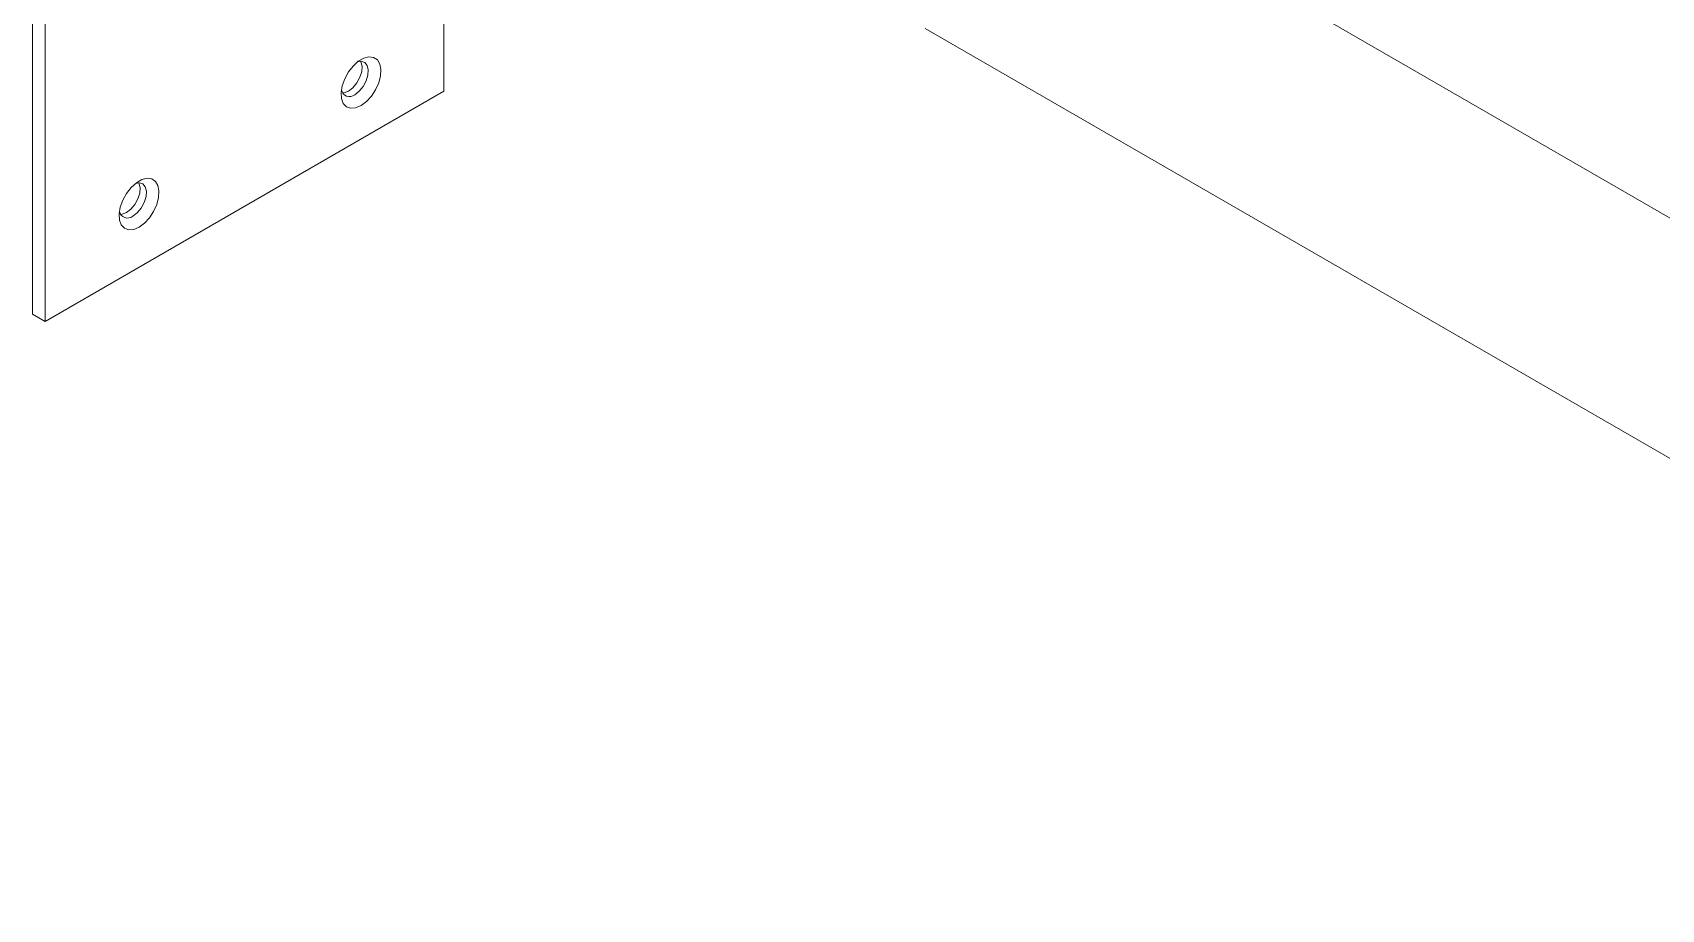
# Model space of a CAD drawing. Extents: x 0 to 2170, y 0 to 1590.
# Drawn here: x 1525.8 to 1798.4, y 775.6 to 922.3 of the extents above; entities that cross this region are included whole.
import ezdxf

# ---------------------------------------------------------------- set-up
doc = ezdxf.new("R2010")
doc.units = 0
doc.header["$LTSCALE"] = 10
doc.header["$MEASUREMENT"] = 0
doc.linetypes.add('SLD-实线', pattern=[0])
doc.layers.get('0').update_dxf_attribs({"linetype": 'CONTINUOUS'})

msp = doc.modelspace()

# ---------------------------------------------------------------- linework, layer by layer
at = {"color": 7, "linetype": 'SLD-实线', "lineweight": 15}
for p, q in [((1525.78, 1116.05), (1525.78, 875.23)), ((1527.89, 1114.83), (1527.89, 874.01)), ((1594.62, 912.53), (1594.62, 969.54)), ((1947.99, 805.76), (1692.6, 953.19)), ((1675.19, 923.03), (1930.58, 775.6)), ((1527.89, 874.01), (1594.62, 912.53)), ((1527.89, 874.01), (1525.78, 875.23))]:
    msp.add_line(p, q, dxfattribs=at)
at = {"color": 7, "linetype": 'SLD-实线', "lineweight": 15, "flags": 128}
for points in [[(1580.75, 910.11), (1581.65, 910.78), (1582.49, 911.68), (1583.19, 912.75), (1583.72, 913.91), (1584.02, 915.08), (1584.08, 916.16), (1583.9, 917.08), (1583.48, 917.78), (1582.86, 918.18), (1582.08, 918.28), (1581.2, 918.06), (1580.29, 917.53), (1579.42, 916.74), (1578.64, 915.75), (1578.02, 914.62), (1577.6, 913.45), (1577.41, 912.31), (1577.48, 911.3), (1577.78, 910.49), (1578.31, 909.93), (1579.01, 909.67), (1579.85, 909.74), (1580.75, 910.11)], [(1578.64, 912.55), (1579.38, 913.12), (1580.04, 913.92), (1580.55, 914.85), (1580.86, 915.82), (1580.92, 916.73), (1580.73, 917.46), (1580.69, 917.53)], [(1579.69, 911.94), (1580.44, 912.51), (1581.1, 913.31), (1581.61, 914.24), (1581.91, 915.21), (1581.97, 916.12), (1581.79, 916.85), (1581.38, 917.34), (1580.78, 917.53), (1580.17, 917.44)], [(1577.64, 912.24), (1577.9, 912.27), (1578.64, 912.55)], [(1543.6, 889.78), (1544.5, 890.45), (1545.34, 891.35), (1546.04, 892.42), (1546.57, 893.58), (1546.87, 894.75), (1546.93, 895.83), (1546.75, 896.75), (1546.33, 897.44), (1545.71, 897.85), (1544.93, 897.95), (1544.06, 897.73), (1543.15, 897.2), (1542.27, 896.41), (1541.49, 895.42), (1540.87, 894.29), (1540.45, 893.12), (1540.27, 891.98), (1540.33, 890.97), (1540.63, 890.15), (1541.16, 889.6), (1541.86, 889.34), (1542.7, 889.41), (1543.6, 889.78)], [(1541.49, 892.22), (1542.23, 892.79), (1542.89, 893.59), (1543.4, 894.52), (1543.71, 895.49), (1543.77, 896.39), (1543.58, 897.13), (1543.55, 897.2)], [(1542.55, 891.61), (1543.29, 892.18), (1543.95, 892.98), (1544.46, 893.91), (1544.76, 894.88), (1544.82, 895.79), (1544.64, 896.52), (1544.23, 897.01), (1543.63, 897.2), (1543.02, 897.11)], [(1540.49, 891.91), (1540.75, 891.94), (1541.49, 892.22)]]:
    msp.add_lwpolyline(points, dxfattribs=at)
at = {"color": 7, "linetype": 'SLD-实线', "lineweight": 15}
for centre in [(1578.81, 913), (1541.66, 892.67)]:
    msp.add_arc(centre, 1.38, 190.9818, 309.7205, dxfattribs=at)

doc.saveas('drawing.dxf')
